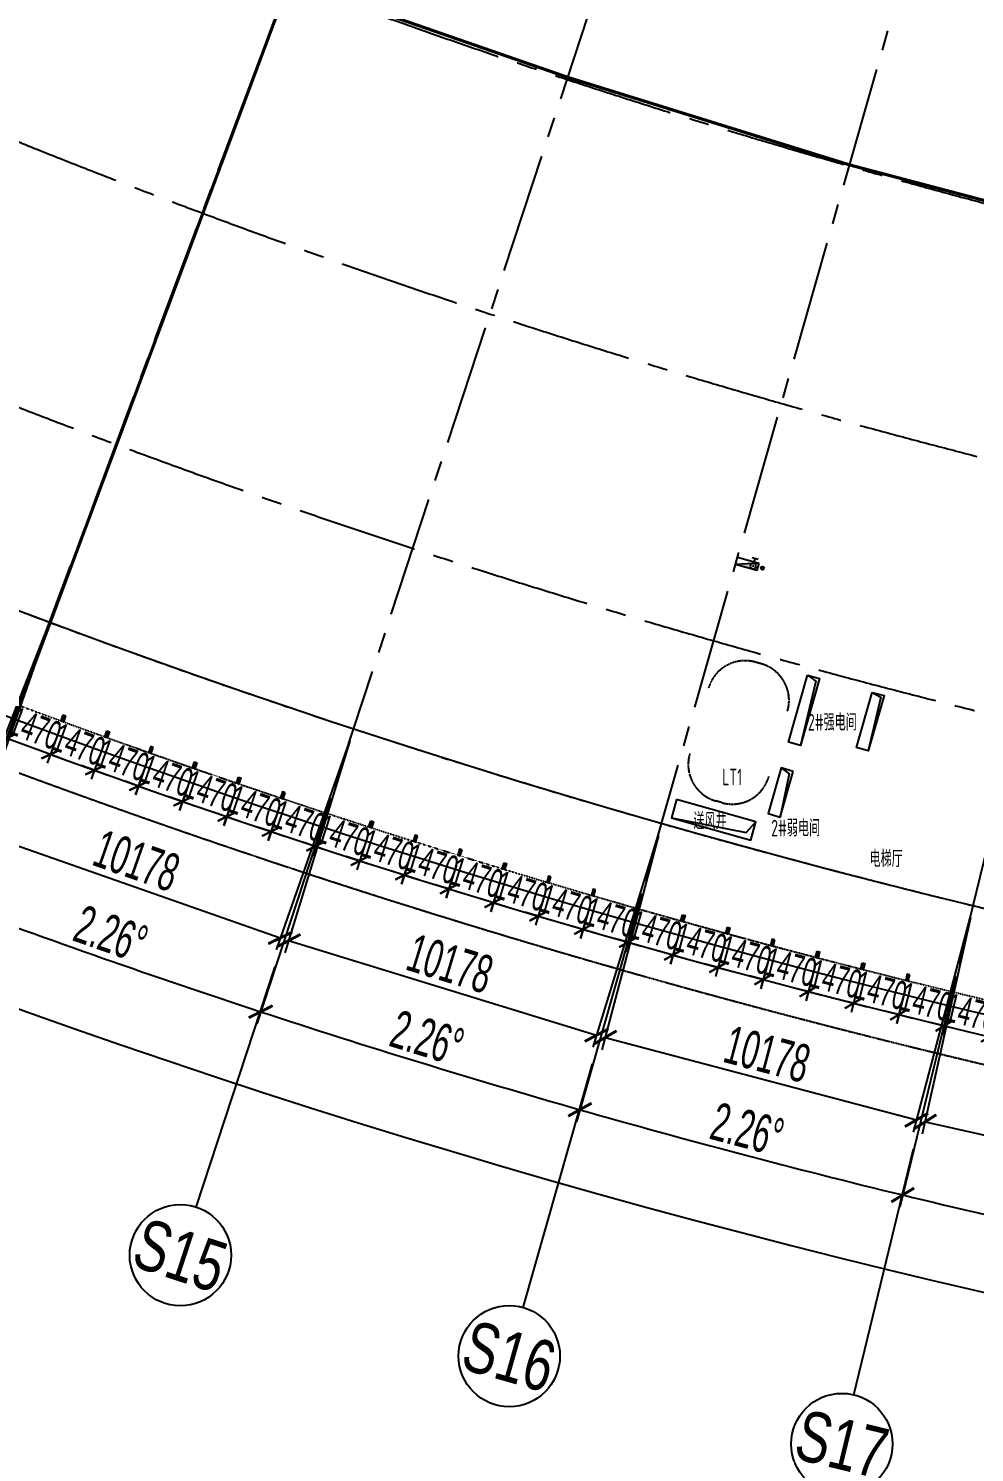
# Model space of a CAD drawing. Extents: x -668578 to 2331563, y -1202445 to 1620273.
# Drawn here: x 509769 to 539655, y 22311 to 67310 of the extents above; entities that cross this region are included whole.
import ezdxf
from ezdxf.enums import TextEntityAlignment as Align

# ---------------------------------------------------------------- set-up
doc = ezdxf.new("R2010")
doc.units = 0
for name, pattern in [('CENTER2', [28.575, 19.05, -3.175, 3.175, -3.175]), ('CONTINOUS', [0]), ('DASH', [0.35, 0.25, -0.1]), ('DOT2', [0.125, 0, -0.125])]:
    doc.linetypes.add(name, pattern=pattern)
doc.layers.get('0').update_dxf_attribs({"color": 8})
doc.layers.get('Defpoints').update_dxf_attribs({"color": 8})
for name, color, linetype in [('#标注', 8, 'Continuous'), ('#轴线', 8, 'CENTER2'), ('A-AL', 8, 'Continuous'), ('A-BEAM-PLAN-C', 8, 'Continuous'), ('A-DIMS-150', 8, 'Continuous'), ('A-FLOR-OTLN', 8, 'DOT2'), ('A-WIND-FRAM', 8, 'Continuous'), ('dim', 8, 'Continuous'), ('STAIR', 8, 'Continuous'), ('WINDOW', 8, 'Continuous'), ('外轮廓', 8, 'Continuous'), ('建-文字', 8, 'Continuous'), ('暖-消防-挡烟垂壁', 8, 'Continuous'), ('水-消防-消火栓', 8, 'Continuous'), ('水-消防-消火栓-标识', 8, 'Continuous')]:
    doc.layers.add(name, color=color, linetype=linetype)
doc.styles.add('JHZX', font='jrs.shx', dxfattribs={"width": 0.6, "bigfont": 'jhz.shx'})
doc.styles.add('XD2008', font='xd-hzs.shx', dxfattribs={"width": 0.7, "bigfont": 'xd-hztxt.shx'})
doc.dimstyles.new('JZBZ-300', dxfattribs={"dimscale": 300, "dimtxt": 3, "dimasz": 1.5, "dimexe": 1, "dimexo": 1, "dimgap": 0.5, "dimtad": 1, "dimdec": 0, "dimdsep": 46, "dimtxsty": 'JHZX', "dimblk1": 'ARCHTICK', "dimblk2": 'ARCHTICK', "dimsah": 1, "dimcen": 0, "dimclrd": 1, "dimclre": 1, "dimclrt": 2, "dimazin": 2, "dimtfac": 1, "dimtdec": 0, "dimtix": 1, "dimtmove": 0, "dimatfit": 3, "dimfxl": 0, "dimtolj": 1, "dimlwd": -1, "dimlwe": -1, "dimarcsym": 0})
doc.dimstyles.new('JZBZ-400', dxfattribs={"dimscale": 400, "dimtxt": 3, "dimasz": 1.5, "dimexe": 1, "dimexo": 1, "dimgap": 0.5, "dimtad": 1, "dimdec": 0, "dimdsep": 46, "dimtxsty": 'JHZX', "dimblk1": 'ARCHTICK', "dimblk2": 'ARCHTICK', "dimsah": 1, "dimcen": 0, "dimclrd": 1, "dimclre": 1, "dimclrt": 2, "dimazin": 2, "dimtfac": 1, "dimtdec": 0, "dimtix": 1, "dimtmove": 0, "dimatfit": 3, "dimfxl": 0, "dimtolj": 1, "dimlwd": -1, "dimlwe": -1, "dimarcsym": 0})

# ---------------------------------------------------------------- blocks, each defined once
blk = doc.blocks.new('_ARCHTICK')
at = {"color": 0, "linetype": 'ByBlock', "const_width": 0.15}
blk.add_lwpolyline([(-0.5, -0.5), (0.5, 0.5)], dxfattribs=at)
blk = doc.blocks.new('*D2939')
at = {"layer": '#标注', "ltscale": 300, "transparency": 16777216}
for p, q in [((-1773, -1481), (-9342, -7863)), ((165914, -92056), (164727, -101884))]:
    blk.add_line(p, q, dxfattribs=at)
blk.add_arc((197092, 166179), 269610, 220.13382, 263.11563, dxfattribs=at)
at = {"layer": 'Defpoints', "color": 0, "ltscale": 300, "transparency": 16777216}
for p in [(197092, 166179), (-1467, -1224), (40380, -53208), (165962, -91659)]:
    blk.add_point(p, dxfattribs=at)
at = {"layer": '#标注', "ltscale": 300, "transparency": 16777216, "xscale": 600, "yscale": 600, "zscale": 600}
for p, rotation in [((-9036, -7605), 130.1338192809485), ((164775, -101487), 353.1156299250187)]:
    blk.add_blockref('_ARCHTICK', p, dxfattribs=dict(at, rotation=rotation))
at = {"layer": '#标注', "ltscale": 300, "transparency": 16777216, "insert": (69342, -70334), "char_height": 1200, "attachment_point": 5, "rotation": 331.6247, "style": 'JHZX'}
blk.add_mtext('\\A1;42.98°', dxfattribs=at)
blk = doc.blocks.new('*D2961')
at = {"layer": '#标注', "ltscale": 300, "transparency": 16777216}
for p, q in [((106180, -77526), (103559, -84553)), ((115871, -80925), (113529, -88050))]:
    blk.add_line(p, q, dxfattribs=at)
blk.add_arc((197092, 166179), 267210, 249.54243, 251.80463, dxfattribs=at)
at = {"layer": 'Defpoints', "color": 0, "ltscale": 300, "transparency": 16777216}
for p in [(197092, 166179), (106320, -77151), (115996, -80545), (107001, -85386)]:
    blk.add_point(p, dxfattribs=at)
at = {"layer": '#标注', "ltscale": 300, "transparency": 16777216, "xscale": 600, "yscale": 600, "zscale": 600}
for p, rotation in [((103699, -84178), 159.542426121269), ((113654, -87670), 341.8046268610899)]:
    blk.add_blockref('_ARCHTICK', p, dxfattribs=dict(at, rotation=rotation))
at = {"layer": '#标注', "ltscale": 300, "transparency": 16777216, "insert": (108924, -85218), "char_height": 1200, "attachment_point": 5, "rotation": 340.6735, "style": 'JHZX'}
blk.add_mtext('\\A1;2.26°', dxfattribs=at)
blk = doc.blocks.new('*D2962')
at = {"layer": '#标注', "ltscale": 300, "transparency": 16777216}
for p, q in [((115871, -80925), (113529, -88050)), ((125688, -83938), (123629, -91150))]:
    blk.add_line(p, q, dxfattribs=at)
blk.add_arc((197092, 166179), 267210, 251.80463, 254.06683, dxfattribs=at)
at = {"layer": 'Defpoints', "color": 0, "ltscale": 300, "transparency": 16777216}
for p in [(197092, 166179), (115996, -80545), (125798, -83554), (117002, -88746)]:
    blk.add_point(p, dxfattribs=at)
at = {"layer": '#标注', "ltscale": 300, "transparency": 16777216, "xscale": 600, "yscale": 600, "zscale": 600}
for p, rotation in [((113654, -87670), 161.8046268610904), ((123739, -90765), 344.0668271582905)]:
    blk.add_blockref('_ARCHTICK', p, dxfattribs=dict(at, rotation=rotation))
at = {"layer": '#标注', "ltscale": 300, "transparency": 16777216, "insert": (118916, -88503), "char_height": 1200, "attachment_point": 5, "rotation": 342.9357, "style": 'JHZX'}
blk.add_mtext('\\A1;2.26°', dxfattribs=at)
blk = doc.blocks.new('*D2963')
at = {"layer": '#标注', "ltscale": 300, "transparency": 16777216}
for p, q in [((125688, -83938), (123629, -91150)), ((135616, -86562), (133844, -93849))]:
    blk.add_line(p, q, dxfattribs=at)
blk.add_arc((197092, 166179), 267210, 254.06683, 256.32903, dxfattribs=at)
at = {"layer": 'Defpoints', "color": 0, "ltscale": 300, "transparency": 16777216}
for p in [(197092, 166179), (125798, -83554), (135711, -86173), (127127, -91709)]:
    blk.add_point(p, dxfattribs=at)
at = {"layer": '#标注', "ltscale": 300, "transparency": 16777216, "xscale": 600, "yscale": 600, "zscale": 600}
for p, rotation in [((123739, -90765), 164.0668271582912), ((133938, -93461), 346.3290280231381)]:
    blk.add_blockref('_ARCHTICK', p, dxfattribs=dict(at, rotation=rotation))
at = {"layer": '#标注', "ltscale": 300, "transparency": 16777216, "insert": (129029, -91390), "char_height": 1200, "attachment_point": 5, "rotation": 345.1979, "style": 'JHZX'}
blk.add_mtext('\\A1;2.26°', dxfattribs=at)
blk = doc.blocks.new('*D2964')
at = {"layer": '#标注', "ltscale": 300, "transparency": 16777216}
for p, q in [((135616, -86562), (133844, -93849)), ((145640, -88791), (144157, -96143))]:
    blk.add_line(p, q, dxfattribs=at)
blk.add_arc((197092, 166179), 267210, 256.32903, 258.59123, dxfattribs=at)
at = {"layer": 'Defpoints', "color": 0, "ltscale": 300, "transparency": 16777216}
for p in [(197092, 166179), (135711, -86173), (145720, -88399), (137361, -94269)]:
    blk.add_point(p, dxfattribs=at)
at = {"layer": '#标注', "ltscale": 300, "transparency": 16777216, "xscale": 600, "yscale": 600, "zscale": 600}
for p, rotation in [((133938, -93461), 166.3290280231364), ((144236, -95751), 348.5912288879829)]:
    blk.add_blockref('_ARCHTICK', p, dxfattribs=dict(at, rotation=rotation))
at = {"layer": '#标注', "ltscale": 300, "transparency": 16777216, "insert": (139249, -93876), "char_height": 1200, "attachment_point": 5, "rotation": 347.4601, "style": 'JHZX'}
blk.add_mtext('\\A1;2.26°', dxfattribs=at)
blk = doc.blocks.new('*U2924')
at = {"linetype": 'ByBlock'}
blk.add_line((0, -20), (0, 0), dxfattribs=at)
blk.add_circle((0, -24), 4, dxfattribs=at)
at = {"color": 253, "linetype": 'ByBlock', "style": 'JHZX', "width": 0.75}
blk.add_attdef('AXES', text='', height=4, dxfattribs=at).set_placement((0, -24), align=Align.MIDDLE_CENTER)
blk = doc.blocks.new('*D3017')
at = {"layer": '#标注', "transparency": 16777216}
for p, q in [((-18427, -75792), (-19948, -82628)), ((-8492, -78002), (-10013, -84838)), ((-19861, -82237), (-9926, -84447))]:
    blk.add_line(p, q, dxfattribs=at)
at = {"layer": 'Defpoints', "color": 0, "transparency": 16777216}
for p in [(-18340, -75402), (-8405, -77611), (-9926, -84447)]:
    blk.add_point(p, dxfattribs=at)
at = {"layer": '#标注', "transparency": 16777216, "xscale": 600, "yscale": 600, "zscale": 600}
for p, rotation in [((-19861, -82237), 167.4601294960044), ((-9926, -84447), 347.4601294960043)]:
    blk.add_blockref('_ARCHTICK', p, dxfattribs=dict(at, rotation=rotation))
at = {"layer": '#标注', "transparency": 16777216, "insert": (-14720, -82561), "char_height": 1200, "attachment_point": 5, "rotation": 347.4601, "style": 'JHZX'}
blk.add_mtext('\\A1;10178', dxfattribs=at)
blk = doc.blocks.new('*D3019')
at = {"layer": '#标注', "transparency": 16777216}
for p, q in [((-28283, -73188), (-30072, -79958)), ((-18443, -75788), (-20232, -82559)), ((-29970, -79572), (-20130, -82172))]:
    blk.add_line(p, q, dxfattribs=at)
at = {"layer": 'Defpoints', "color": 0, "transparency": 16777216}
for p in [(-28181, -72801), (-18340, -75402), (-20130, -82172)]:
    blk.add_point(p, dxfattribs=at)
at = {"layer": '#标注', "transparency": 16777216, "xscale": 600, "yscale": 600, "zscale": 600}
for p, rotation in [((-29970, -79572), 165.1979260165028), ((-20130, -82172), 345.1979260165028)]:
    blk.add_blockref('_ARCHTICK', p, dxfattribs=dict(at, rotation=rotation))
at = {"layer": '#标注', "transparency": 16777216, "insert": (-24845, -80098), "char_height": 1200, "attachment_point": 5, "rotation": 345.1979, "style": 'JHZX'}
blk.add_mtext('\\A1;10178', dxfattribs=at)
blk = doc.blocks.new('*D3020')
at = {"layer": '#标注', "transparency": 16777216}
for p, q in [((-38028, -70197), (-40083, -76891)), ((-28298, -73184), (-30353, -79878)), ((-39966, -76509), (-30236, -79496))]:
    blk.add_line(p, q, dxfattribs=at)
at = {"layer": 'Defpoints', "color": 0, "transparency": 16777216}
for p in [(-37911, -69815), (-28181, -72801), (-30236, -79496)]:
    blk.add_point(p, dxfattribs=at)
at = {"layer": '#标注', "transparency": 16777216, "xscale": 600, "yscale": 600, "zscale": 600}
for p, rotation in [((-39966, -76509), 162.9357278414929), ((-30236, -79496), 342.9357278414929)]:
    blk.add_blockref('_ARCHTICK', p, dxfattribs=dict(at, rotation=rotation))
at = {"layer": '#标注', "transparency": 16777216, "insert": (-34866, -77238), "char_height": 1200, "attachment_point": 5, "rotation": 342.9357, "style": 'JHZX'}
blk.add_mtext('\\A1;10178', dxfattribs=at)
blk = doc.blocks.new('*D3021')
at = {"layer": '#标注', "transparency": 16777216}
for p, q in [((-57126, -63073), (-59703, -69585)), ((-47662, -66818), (-50239, -73330)), ((-59556, -69213), (-50092, -72958))]:
    blk.add_line(p, q, dxfattribs=at)
at = {"layer": 'Defpoints', "color": 0, "transparency": 16777216}
for p in [(-56979, -62701), (-47515, -66446), (-50092, -72958)]:
    blk.add_point(p, dxfattribs=at)
at = {"layer": '#标注', "transparency": 16777216, "xscale": 600, "yscale": 600, "zscale": 600}
for p, rotation in [((-59556, -69213), 158.4113267958143), ((-50092, -72958), 338.4113267958143)]:
    blk.add_blockref('_ARCHTICK', p, dxfattribs=dict(at, rotation=rotation))
at = {"layer": '#标注', "transparency": 16777216, "insert": (-54529, -70341), "char_height": 1200, "attachment_point": 5, "rotation": 338.4113, "style": 'JHZX'}
blk.add_mtext('\\A1;10178', dxfattribs=at)
blk = doc.blocks.new('*D3022')
at = {"layer": '#标注', "transparency": 16777216}
for p, q in [((-47647, -66824), (-49965, -73432)), ((-38043, -70192), (-40361, -76800)), ((-49833, -73054), (-40228, -76423))]:
    blk.add_line(p, q, dxfattribs=at)
at = {"layer": 'Defpoints', "color": 0, "transparency": 16777216}
for p in [(-47515, -66446), (-37911, -69815), (-40228, -76423)]:
    blk.add_point(p, dxfattribs=at)
at = {"layer": '#标注', "transparency": 16777216, "xscale": 600, "yscale": 600, "zscale": 600}
for p, rotation in [((-49833, -73054), 160.6735249708244), ((-40228, -76423), 340.6735249708244)]:
    blk.add_blockref('_ARCHTICK', p, dxfattribs=dict(at, rotation=rotation))
at = {"layer": '#标注', "transparency": 16777216, "insert": (-44766, -73984), "char_height": 1200, "attachment_point": 5, "rotation": 340.6735, "style": 'JHZX'}
blk.add_mtext('\\A1;10178', dxfattribs=at)
blk = doc.blocks.new('*D1865')
at = {"layer": '#标注', "color": 1, "ltscale": 300, "transparency": 16777216}
for p, q in [((509361, 45641), (508977, 44603)), ((509081, 44884), (508659, 45041)), ((510740, 45131), (510356, 44093)), ((509081, 44884), (510460, 44375)), ((510460, 44375), (510882, 44219))]:
    blk.add_line(p, q, dxfattribs=at)
at = {"layer": 'Defpoints', "color": 0, "ltscale": 300, "transparency": 16777216}
for p in [(509465, 45922), (510844, 45412), (510460, 44375)]:
    blk.add_point(p, dxfattribs=at)
at = {"layer": '#标注', "color": 1, "ltscale": 300, "transparency": 16777216, "xscale": 450, "yscale": 450, "zscale": 450}
for p, rotation in [((509081, 44884), 339.7056747093138), ((510460, 44375), 159.7056747093137)]:
    blk.add_blockref('_ARCHTICK', p, dxfattribs=dict(at, rotation=rotation))
at = {"layer": '#标注', "color": 2, "ltscale": 300, "transparency": 16777216, "insert": (509979, 45192), "char_height": 900, "attachment_point": 5, "rotation": 339.7057, "style": 'JHZX'}
blk.add_mtext('\\A1;1470', dxfattribs=at)
blk = doc.blocks.new('*D1866')
at = {"layer": '#标注', "color": 1, "ltscale": 300, "transparency": 16777216}
for p, q in [((510741, 45130), (510364, 44091)), ((512123, 44628), (511745, 43588)), ((510466, 44372), (510043, 44526)), ((510466, 44372), (511848, 43870)), ((511848, 43870), (512271, 43717))]:
    blk.add_line(p, q, dxfattribs=at)
at = {"layer": 'Defpoints', "color": 0, "ltscale": 300, "transparency": 16777216}
for p in [(510844, 45412), (512226, 44910), (511848, 43870)]:
    blk.add_point(p, dxfattribs=at)
at = {"layer": '#标注', "color": 1, "ltscale": 300, "transparency": 16777216, "xscale": 450, "yscale": 450, "zscale": 450}
for p, rotation in [((510466, 44372), 340.028870395744), ((511848, 43870), 160.028870395744)]:
    blk.add_blockref('_ARCHTICK', p, dxfattribs=dict(at, rotation=rotation))
at = {"layer": '#标注', "color": 2, "ltscale": 300, "transparency": 16777216, "insert": (511362, 44685), "char_height": 900, "attachment_point": 5, "rotation": 340.0289, "style": 'JHZX'}
blk.add_mtext('\\A1;1470', dxfattribs=at)
blk = doc.blocks.new('*D1867')
at = {"layer": '#标注', "color": 1, "ltscale": 300, "transparency": 16777216}
for p, q in [((512125, 44628), (511753, 43586)), ((513509, 44133), (513137, 43091)), ((511854, 43868), (511430, 44020)), ((511854, 43868), (513238, 43374)), ((513238, 43374), (513662, 43223))]:
    blk.add_line(p, q, dxfattribs=at)
at = {"layer": 'Defpoints', "color": 0, "ltscale": 300, "transparency": 16777216}
for p in [(512225, 44910), (513610, 44416), (513238, 43374)]:
    blk.add_point(p, dxfattribs=at)
at = {"layer": '#标注', "color": 1, "ltscale": 300, "transparency": 16777216, "xscale": 450, "yscale": 450, "zscale": 450}
for p, rotation in [((511854, 43868), 340.3520660821755), ((513238, 43374), 160.3520660821755)]:
    blk.add_blockref('_ARCHTICK', p, dxfattribs=dict(at, rotation=rotation))
at = {"layer": '#标注', "color": 2, "ltscale": 300, "transparency": 16777216, "insert": (512747, 44186), "char_height": 900, "attachment_point": 5, "rotation": 340.3521, "style": 'JHZX'}
blk.add_mtext('\\A1;1470', dxfattribs=at)
blk = doc.blocks.new('*D1868')
at = {"layer": '#标注', "color": 1, "ltscale": 300, "transparency": 16777216}
for p, q in [((513511, 44133), (513145, 43089)), ((513244, 43372), (512819, 43521)), ((513244, 43372), (514631, 42885)), ((514898, 43646), (514532, 42602)), ((514631, 42885), (515056, 42737))]:
    blk.add_line(p, q, dxfattribs=at)
at = {"layer": 'Defpoints', "color": 0, "ltscale": 300, "transparency": 16777216}
for p in [(513610, 44416), (514997, 43929), (514631, 42885)]:
    blk.add_point(p, dxfattribs=at)
at = {"layer": '#标注', "color": 1, "ltscale": 300, "transparency": 16777216, "xscale": 450, "yscale": 450, "zscale": 450}
for p, rotation in [((513244, 43372), 340.6752617686075), ((514631, 42885), 160.6752617686075)]:
    blk.add_blockref('_ARCHTICK', p, dxfattribs=dict(at, rotation=rotation))
at = {"layer": '#标注', "color": 2, "ltscale": 300, "transparency": 16777216, "insert": (514136, 43695), "char_height": 900, "attachment_point": 5, "rotation": 340.6753, "style": 'JHZX'}
blk.add_mtext('\\A1;1470', dxfattribs=at)
blk = doc.blocks.new('*D1869')
at = {"layer": '#标注', "color": 1, "ltscale": 300, "transparency": 16777216}
for p, q in [((514899, 43646), (514539, 42600)), ((514637, 42883), (514211, 43030)), ((514637, 42883), (516027, 42405)), ((516289, 43167), (515929, 42121)), ((516027, 42405), (516452, 42258))]:
    blk.add_line(p, q, dxfattribs=at)
at = {"layer": 'Defpoints', "color": 0, "ltscale": 300, "transparency": 16777216}
for p in [(514997, 43929), (516387, 43451), (516027, 42405)]:
    blk.add_point(p, dxfattribs=at)
at = {"layer": '#标注', "color": 1, "ltscale": 300, "transparency": 16777216, "xscale": 450, "yscale": 450, "zscale": 450}
for p, rotation in [((514637, 42883), 340.9984574550409), ((516027, 42405), 160.9984574550409)]:
    blk.add_blockref('_ARCHTICK', p, dxfattribs=dict(at, rotation=rotation))
at = {"layer": '#标注', "color": 2, "ltscale": 300, "transparency": 16777216, "insert": (515527, 43211), "char_height": 900, "attachment_point": 5, "rotation": 340.9985, "style": 'JHZX'}
blk.add_mtext('\\A1;1470', dxfattribs=at)
blk = doc.blocks.new('*D1870')
at = {"layer": '#标注', "color": 1, "ltscale": 300, "transparency": 16777216}
for p, q in [((516291, 43167), (515937, 42119)), ((516033, 42403), (515606, 42547)), ((516033, 42403), (517425, 41932)), ((517683, 42696), (517329, 41648)), ((517425, 41932), (517852, 41788))]:
    blk.add_line(p, q, dxfattribs=at)
at = {"layer": 'Defpoints', "color": 0, "ltscale": 300, "transparency": 16777216}
for p in [(516387, 43451), (517780, 42980), (517425, 41932)]:
    blk.add_point(p, dxfattribs=at)
at = {"layer": '#标注', "color": 1, "ltscale": 300, "transparency": 16777216, "xscale": 450, "yscale": 450, "zscale": 450}
for p, rotation in [((516033, 42403), 341.3216531414716), ((517425, 41932), 161.3216531414717)]:
    blk.add_blockref('_ARCHTICK', p, dxfattribs=dict(at, rotation=rotation))
at = {"layer": '#标注', "color": 2, "ltscale": 300, "transparency": 16777216, "insert": (516921, 42736), "char_height": 900, "attachment_point": 5, "rotation": 341.3217, "style": 'JHZX'}
blk.add_mtext('\\A1;1470', dxfattribs=at)
blk = doc.blocks.new('*D1871')
at = {"layer": '#标注', "color": 1, "ltscale": 300, "transparency": 16777216}
for p, q in [((517685, 42695), (517337, 41645)), ((517431, 41930), (517004, 42072)), ((517431, 41930), (518826, 41467)), ((519080, 42232), (518732, 41182)), ((518826, 41467), (519253, 41325))]:
    blk.add_line(p, q, dxfattribs=at)
at = {"layer": 'Defpoints', "color": 0, "ltscale": 300, "transparency": 16777216}
for p in [(517780, 42980), (519175, 42517), (518826, 41467)]:
    blk.add_point(p, dxfattribs=at)
at = {"layer": '#标注', "color": 1, "ltscale": 300, "transparency": 16777216, "xscale": 450, "yscale": 450, "zscale": 450}
for p, rotation in [((517431, 41930), 341.6448488279042), ((518826, 41467), 161.6448488279042)]:
    blk.add_blockref('_ARCHTICK', p, dxfattribs=dict(at, rotation=rotation))
at = {"layer": '#标注', "color": 2, "ltscale": 300, "transparency": 16777216, "insert": (518318, 42268), "char_height": 900, "attachment_point": 5, "rotation": 341.6448, "style": 'JHZX'}
blk.add_mtext('\\A1;1470', dxfattribs=at)
blk = doc.blocks.new('*D1872')
at = {"layer": '#标注', "color": 1, "ltscale": 300, "transparency": 16777216}
for p, q in [((519082, 42232), (518739, 41180)), ((518832, 41465), (518404, 41604)), ((518832, 41465), (520230, 41010)), ((520480, 41777), (520137, 40725)), ((520230, 41010), (520658, 40871))]:
    blk.add_line(p, q, dxfattribs=at)
at = {"layer": 'Defpoints', "color": 0, "ltscale": 300, "transparency": 16777216}
for p in [(519175, 42517), (520573, 42062), (520230, 41010)]:
    blk.add_point(p, dxfattribs=at)
at = {"layer": '#标注', "color": 1, "ltscale": 300, "transparency": 16777216, "xscale": 450, "yscale": 450, "zscale": 450}
for p, rotation in [((518832, 41465), 341.9680445143366), ((520230, 41010), 161.9680445143366)]:
    blk.add_blockref('_ARCHTICK', p, dxfattribs=dict(at, rotation=rotation))
at = {"layer": '#标注', "color": 2, "ltscale": 300, "transparency": 16777216, "insert": (519717, 41808), "char_height": 900, "attachment_point": 5, "rotation": 341.968, "style": 'JHZX'}
blk.add_mtext('\\A1;1470', dxfattribs=at)
blk = doc.blocks.new('*D1873')
at = {"layer": '#标注', "color": 1, "ltscale": 300, "transparency": 16777216}
for p, q in [((520481, 41776), (520145, 40722)), ((520236, 41008), (519807, 41145)), ((520236, 41008), (521636, 40561)), ((521882, 41329), (521545, 40275)), ((521636, 40561), (522065, 40424))]:
    blk.add_line(p, q, dxfattribs=at)
at = {"layer": 'Defpoints', "color": 0, "ltscale": 300, "transparency": 16777216}
for p in [(520573, 42062), (521973, 41615), (521636, 40561)]:
    blk.add_point(p, dxfattribs=at)
at = {"layer": '#标注', "color": 1, "ltscale": 300, "transparency": 16777216, "xscale": 450, "yscale": 450, "zscale": 450}
for p, rotation in [((520236, 41008), 342.2912402007689), ((521636, 40561), 162.2912402007689)]:
    blk.add_blockref('_ARCHTICK', p, dxfattribs=dict(at, rotation=rotation))
at = {"layer": '#标注', "color": 2, "ltscale": 300, "transparency": 16777216, "insert": (521119, 41356), "char_height": 900, "attachment_point": 5, "rotation": 342.2912, "style": 'JHZX'}
blk.add_mtext('\\A1;1470', dxfattribs=at)
blk = doc.blocks.new('*D1874')
at = {"layer": '#标注', "color": 1, "ltscale": 300, "transparency": 16777216}
for p, q in [((521883, 41329), (521553, 40273)), ((521642, 40559), (521213, 40694)), ((521642, 40559), (523045, 40120)), ((523286, 40889), (522956, 39834)), ((523045, 40120), (523475, 39986))]:
    blk.add_line(p, q, dxfattribs=at)
at = {"layer": 'Defpoints', "color": 0, "ltscale": 300, "transparency": 16777216}
for p in [(521973, 41615), (523376, 41176), (523045, 40120)]:
    blk.add_point(p, dxfattribs=at)
at = {"layer": '#标注', "color": 1, "ltscale": 300, "transparency": 16777216, "xscale": 450, "yscale": 450, "zscale": 450}
for p, rotation in [((521642, 40559), 342.6144358871983), ((523045, 40120), 162.6144358871983)]:
    blk.add_blockref('_ARCHTICK', p, dxfattribs=dict(at, rotation=rotation))
at = {"layer": '#标注', "color": 2, "ltscale": 300, "transparency": 16777216, "insert": (522523, 40912), "char_height": 900, "attachment_point": 5, "rotation": 342.6144, "style": 'JHZX'}
blk.add_mtext('\\A1;1470', dxfattribs=at)
blk = doc.blocks.new('*D1875')
at = {"layer": '#标注', "color": 1, "ltscale": 300, "transparency": 16777216}
for p, q in [((523288, 40889), (522963, 39831)), ((523051, 40118), (522621, 40250)), ((523051, 40118), (524456, 39687)), ((524693, 40458), (524368, 39400)), ((524456, 39687), (524887, 39555))]:
    blk.add_line(p, q, dxfattribs=at)
at = {"layer": 'Defpoints', "color": 0, "ltscale": 300, "transparency": 16777216}
for p in [(523376, 41176), (524781, 40744), (524456, 39687)]:
    blk.add_point(p, dxfattribs=at)
at = {"layer": '#标注', "color": 1, "ltscale": 300, "transparency": 16777216, "xscale": 450, "yscale": 450, "zscale": 450}
for p, rotation in [((523051, 40118), 342.9376315736297), ((524456, 39687), 162.9376315736297)]:
    blk.add_blockref('_ARCHTICK', p, dxfattribs=dict(at, rotation=rotation))
at = {"layer": '#标注', "color": 2, "ltscale": 300, "transparency": 16777216, "insert": (523930, 40476), "char_height": 900, "attachment_point": 5, "rotation": 342.9376, "style": 'JHZX'}
blk.add_mtext('\\A1;1470', dxfattribs=at)
blk = doc.blocks.new('*D1876')
at = {"layer": '#标注', "color": 1, "ltscale": 300, "transparency": 16777216}
for p, q in [((524695, 40457), (524376, 39398)), ((524462, 39685), (524031, 39815)), ((524462, 39685), (525870, 39262)), ((526102, 40034), (525784, 38974)), ((525870, 39262), (526301, 39132))]:
    blk.add_line(p, q, dxfattribs=at)
at = {"layer": 'Defpoints', "color": 0, "ltscale": 300, "transparency": 16777216}
for p in [(524781, 40744), (526189, 40321), (525870, 39262)]:
    blk.add_point(p, dxfattribs=at)
at = {"layer": '#标注', "color": 1, "ltscale": 300, "transparency": 16777216, "xscale": 450, "yscale": 450, "zscale": 450}
for p, rotation in [((524462, 39685), 343.2608272600611), ((525870, 39262), 163.2608272600612)]:
    blk.add_blockref('_ARCHTICK', p, dxfattribs=dict(at, rotation=rotation))
at = {"layer": '#标注', "color": 2, "ltscale": 300, "transparency": 16777216, "insert": (525339, 40048), "char_height": 900, "attachment_point": 5, "rotation": 343.2608, "style": 'JHZX'}
blk.add_mtext('\\A1;1470', dxfattribs=at)
blk = doc.blocks.new('*D1877')
at = {"layer": '#标注', "color": 1, "ltscale": 300, "transparency": 16777216}
for p, q in [((526104, 40033), (525791, 38972)), ((527514, 39618), (527201, 38557)), ((525876, 39260), (525444, 39387)), ((525876, 39260), (527286, 38844)), ((527286, 38844), (527718, 38717))]:
    blk.add_line(p, q, dxfattribs=at)
at = {"layer": 'Defpoints', "color": 0, "ltscale": 300, "transparency": 16777216}
for p in [(526189, 40321), (527599, 39906), (527286, 38844)]:
    blk.add_point(p, dxfattribs=at)
at = {"layer": '#标注', "color": 1, "ltscale": 300, "transparency": 16777216, "xscale": 450, "yscale": 450, "zscale": 450}
for p, rotation in [((525876, 39260), 343.5840229464931), ((527286, 38844), 163.5840229464931)]:
    blk.add_blockref('_ARCHTICK', p, dxfattribs=dict(at, rotation=rotation))
at = {"layer": '#标注', "color": 2, "ltscale": 300, "transparency": 16777216, "insert": (526751, 39628), "char_height": 900, "attachment_point": 5, "rotation": 343.584, "style": 'JHZX'}
blk.add_mtext('\\A1;1470', dxfattribs=at)
blk = doc.blocks.new('*D1878')
at = {"layer": '#标注', "color": 1, "ltscale": 300, "transparency": 16777216}
for p, q in [((527516, 39617), (527209, 38554)), ((528928, 39210), (528621, 38147)), ((527292, 38843), (526860, 38967)), ((527292, 38843), (528705, 38435)), ((528705, 38435), (529137, 38310))]:
    blk.add_line(p, q, dxfattribs=at)
at = {"layer": 'Defpoints', "color": 0, "ltscale": 300, "transparency": 16777216}
for p in [(527599, 39906), (529011, 39498), (528705, 38435)]:
    blk.add_point(p, dxfattribs=at)
at = {"layer": '#标注', "color": 1, "ltscale": 300, "transparency": 16777216, "xscale": 450, "yscale": 450, "zscale": 450}
for p, rotation in [((527292, 38843), 343.9072186329236), ((528705, 38435), 163.9072186329236)]:
    blk.add_blockref('_ARCHTICK', p, dxfattribs=dict(at, rotation=rotation))
at = {"layer": '#标注', "color": 2, "ltscale": 300, "transparency": 16777216, "insert": (528165, 39215), "char_height": 900, "attachment_point": 5, "rotation": 343.9072, "style": 'JHZX'}
blk.add_mtext('\\A1;1470', dxfattribs=at)
blk = doc.blocks.new('*D1879')
at = {"layer": '#标注', "color": 1, "ltscale": 300, "transparency": 16777216}
for p, q in [((528930, 39209), (528629, 38145)), ((530344, 38810), (530044, 37745)), ((528711, 38433), (528277, 38556)), ((528711, 38433), (530125, 38034)), ((530125, 38034), (530558, 37912))]:
    blk.add_line(p, q, dxfattribs=at)
at = {"layer": 'Defpoints', "color": 0, "ltscale": 300, "transparency": 16777216}
for p in [(529011, 39498), (530426, 39099), (530125, 38034)]:
    blk.add_point(p, dxfattribs=at)
at = {"layer": '#标注', "color": 1, "ltscale": 300, "transparency": 16777216, "xscale": 450, "yscale": 450, "zscale": 450}
for p, rotation in [((528711, 38433), 344.2304143193559), ((530125, 38034), 164.2304143193558)]:
    blk.add_blockref('_ARCHTICK', p, dxfattribs=dict(at, rotation=rotation))
at = {"layer": '#标注', "color": 2, "ltscale": 300, "transparency": 16777216, "insert": (529581, 38811), "char_height": 900, "attachment_point": 5, "rotation": 344.2304, "style": 'JHZX'}
blk.add_mtext('\\A1;1470', dxfattribs=at)
blk = doc.blocks.new('*D1880')
at = {"layer": '#标注', "color": 1, "ltscale": 300, "transparency": 16777216}
for p, q in [((530346, 38810), (530051, 37743)), ((531763, 38418), (531468, 37352)), ((530131, 38032), (529697, 38152)), ((530131, 38032), (531548, 37641)), ((531548, 37641), (531982, 37521))]:
    blk.add_line(p, q, dxfattribs=at)
at = {"layer": 'Defpoints', "color": 0, "ltscale": 300, "transparency": 16777216}
for p in [(530426, 39099), (531843, 38707), (531548, 37641)]:
    blk.add_point(p, dxfattribs=at)
at = {"layer": '#标注', "color": 1, "ltscale": 300, "transparency": 16777216, "xscale": 450, "yscale": 450, "zscale": 450}
for p, rotation in [((530131, 38032), 344.5536100057884), ((531548, 37641), 164.5536100057884)]:
    blk.add_blockref('_ARCHTICK', p, dxfattribs=dict(at, rotation=rotation))
at = {"layer": '#标注', "color": 2, "ltscale": 300, "transparency": 16777216, "insert": (530999, 38415), "char_height": 900, "attachment_point": 5, "rotation": 344.5536, "style": 'JHZX'}
blk.add_mtext('\\A1;1470', dxfattribs=at)
blk = doc.blocks.new('*D1881')
at = {"layer": '#标注', "color": 1, "ltscale": 300, "transparency": 16777216}
for p, q in [((531765, 38418), (531476, 37350)), ((533184, 38034), (532895, 36966)), ((531554, 37639), (531120, 37757)), ((531554, 37639), (532973, 37256)), ((532973, 37256), (533408, 37138))]:
    blk.add_line(p, q, dxfattribs=at)
at = {"layer": 'Defpoints', "color": 0, "ltscale": 300, "transparency": 16777216}
for p in [(531843, 38707), (533262, 38324), (532973, 37256)]:
    blk.add_point(p, dxfattribs=at)
at = {"layer": '#标注', "color": 1, "ltscale": 300, "transparency": 16777216, "xscale": 450, "yscale": 450, "zscale": 450}
for p, rotation in [((531554, 37639), 344.8768056922173), ((532973, 37256), 164.8768056922173)]:
    blk.add_blockref('_ARCHTICK', p, dxfattribs=dict(at, rotation=rotation))
at = {"layer": '#标注', "color": 2, "ltscale": 300, "transparency": 16777216, "insert": (532420, 38027), "char_height": 900, "attachment_point": 5, "rotation": 344.8768, "style": 'JHZX'}
blk.add_mtext('\\A1;1470', dxfattribs=at)
blk = doc.blocks.new('*D1882')
at = {"layer": '#标注', "color": 1, "ltscale": 300, "transparency": 16777216}
for p, q in [((533185, 38034), (532903, 36964)), ((532979, 37254), (532544, 37369)), ((534606, 37658), (534324, 36588)), ((532979, 37254), (534401, 36879)), ((534401, 36879), (534836, 36764))]:
    blk.add_line(p, q, dxfattribs=at)
at = {"layer": 'Defpoints', "color": 0, "ltscale": 300, "transparency": 16777216}
for p in [(533262, 38324), (534683, 37948), (534401, 36879)]:
    blk.add_point(p, dxfattribs=at)
at = {"layer": '#标注', "color": 1, "ltscale": 300, "transparency": 16777216, "xscale": 450, "yscale": 450, "zscale": 450}
for p, rotation in [((532979, 37254), 345.2000013786498), ((534401, 36879), 165.2000013786498)]:
    blk.add_blockref('_ARCHTICK', p, dxfattribs=dict(at, rotation=rotation))
at = {"layer": '#标注', "color": 2, "ltscale": 300, "transparency": 16777216, "insert": (533843, 37646), "char_height": 900, "attachment_point": 5, "rotation": 345.2, "style": 'JHZX'}
blk.add_mtext('\\A1;1470', dxfattribs=at)
blk = doc.blocks.new('*D1883')
at = {"layer": '#标注', "color": 1, "ltscale": 300, "transparency": 16777216}
for p, q in [((534608, 37658), (534332, 36586)), ((534407, 36877), (533971, 36989)), ((536031, 37290), (535755, 36219)), ((534407, 36877), (535830, 36509)), ((535830, 36509), (536266, 36397))]:
    blk.add_line(p, q, dxfattribs=at)
at = {"layer": 'Defpoints', "color": 0, "ltscale": 300, "transparency": 16777216}
for p in [(534683, 37948), (536106, 37581), (535830, 36509)]:
    blk.add_point(p, dxfattribs=at)
at = {"layer": '#标注', "color": 1, "ltscale": 300, "transparency": 16777216, "xscale": 450, "yscale": 450, "zscale": 450}
for p, rotation in [((534407, 36877), 345.5231970650805), ((535830, 36509), 165.5231970650804)]:
    blk.add_blockref('_ARCHTICK', p, dxfattribs=dict(at, rotation=rotation))
at = {"layer": '#标注', "color": 2, "ltscale": 300, "transparency": 16777216, "insert": (535268, 37274), "char_height": 900, "attachment_point": 5, "rotation": 345.5232, "style": 'JHZX'}
blk.add_mtext('\\A1;1470', dxfattribs=at)
blk = doc.blocks.new('*D1884')
at = {"layer": '#标注', "color": 1, "ltscale": 300, "transparency": 16777216}
for p, q in [((536033, 37290), (535763, 36217)), ((537458, 36930), (537188, 35858)), ((535836, 36508), (535400, 36618)), ((535836, 36508), (537261, 36148)), ((537261, 36148), (537698, 36038))]:
    blk.add_line(p, q, dxfattribs=at)
at = {"layer": 'Defpoints', "color": 0, "ltscale": 300, "transparency": 16777216}
for p in [(536106, 37581), (537532, 37221), (537261, 36148)]:
    blk.add_point(p, dxfattribs=at)
at = {"layer": '#标注', "color": 1, "ltscale": 300, "transparency": 16777216, "xscale": 450, "yscale": 450, "zscale": 450}
for p, rotation in [((535836, 36508), 345.846392751509), ((537261, 36148), 165.846392751509)]:
    blk.add_blockref('_ARCHTICK', p, dxfattribs=dict(at, rotation=rotation))
at = {"layer": '#标注', "color": 2, "ltscale": 300, "transparency": 16777216, "insert": (536695, 36910), "char_height": 900, "attachment_point": 5, "rotation": 345.8464, "style": 'JHZX'}
blk.add_mtext('\\A1;1470', dxfattribs=at)
blk = doc.blocks.new('*D1885')
at = {"layer": '#标注', "color": 1, "ltscale": 300, "transparency": 16777216}
for p, q in [((537460, 36930), (537196, 35856)), ((538887, 36579), (538623, 35504)), ((537267, 36147), (536830, 36255)), ((537267, 36147), (538695, 35796)), ((538695, 35796), (539132, 35688))]:
    blk.add_line(p, q, dxfattribs=at)
at = {"layer": 'Defpoints', "color": 0, "ltscale": 300, "transparency": 16777216}
for p in [(537532, 37221), (538959, 36870), (538695, 35796)]:
    blk.add_point(p, dxfattribs=at)
at = {"layer": '#标注', "color": 1, "ltscale": 300, "transparency": 16777216, "xscale": 450, "yscale": 450, "zscale": 450}
for p, rotation in [((537267, 36147), 346.1695884379398), ((538695, 35796), 166.1695884379397)]:
    blk.add_blockref('_ARCHTICK', p, dxfattribs=dict(at, rotation=rotation))
at = {"layer": '#标注', "color": 2, "ltscale": 300, "transparency": 16777216, "insert": (538124, 36554), "char_height": 900, "attachment_point": 5, "rotation": 346.1696, "style": 'JHZX'}
blk.add_mtext('\\A1;1470', dxfattribs=at)
blk = doc.blocks.new('*D1886')
at = {"layer": '#标注', "color": 1, "ltscale": 300, "transparency": 16777216}
for p, q in [((538889, 36578), (538631, 35502)), ((540318, 36235), (540060, 35159)), ((538701, 35794), (538263, 35899)), ((538701, 35794), (540130, 35451)), ((540130, 35451), (540568, 35346))]:
    blk.add_line(p, q, dxfattribs=at)
at = {"layer": 'Defpoints', "color": 0, "ltscale": 300, "transparency": 16777216}
for p in [(538959, 36870), (540389, 36526), (540130, 35451)]:
    blk.add_point(p, dxfattribs=at)
at = {"layer": '#标注', "color": 1, "ltscale": 300, "transparency": 16777216, "xscale": 450, "yscale": 450, "zscale": 450}
for p, rotation in [((538701, 35794), 346.4927841243675), ((540130, 35451), 166.4927841243675)]:
    blk.add_blockref('_ARCHTICK', p, dxfattribs=dict(at, rotation=rotation))
at = {"layer": '#标注', "color": 2, "ltscale": 300, "transparency": 16777216, "insert": (539556, 36206), "char_height": 900, "attachment_point": 5, "rotation": 346.4928, "style": 'JHZX'}
blk.add_mtext('\\A1;1470', dxfattribs=at)
blk = doc.blocks.new('消火栓箱-111')
blk.add_hatch(color=256).paths.add_polyline_path([(-200, -54), (-200, -60, -0.414214), (-110, -150, -1), (-290, -150, -0.414214), (-200, -60), (-200, -54), (-350, 0), (-350, -250), (350, -250)])
for p, q in [((350, 0), (-350, 0)), ((-350, 0), (350, -250)), ((-350, 0), (-350, -250)), ((-300, 100), (-100, 100)), ((-200, -60), (-200, 100)), ((350, -250), (350, 0)), ((-350, -250), (350, -250))]:
    blk.add_line(p, q)
blk.add_circle((-200, -150), 90)
blk.add_point((-200, -150))
at = {"layer": '水-消防-消火栓'}
blk.add_arc((-350, 0), 700, 359.9687, 0, dxfattribs=at)
blk = doc.blocks.new('立管-R75-1')
at = {"linetype": 'Continuous'}
blk.add_circle((0, 0), 75, dxfattribs=at)
blk.add_point((0, 0), dxfattribs=at)
blk = doc.blocks.new('幕墙分隔')
for p, q in [((-40, -100), (40, 100)), ((0, 100), (0, -100))]:
    blk.add_line(p, q)
blk.add_lwpolyline([(-40, 100), (40, 100), (40, -100), (-40, -100)], close=True)
blk = doc.blocks.new('A$C145C2DD4')
at = {"layer": '暖-消防-挡烟垂壁', "color": 3, "linetype": 'DASH', "const_width": 100}
for points in [[(128500, 22803), (120008, 35)], [(128490, 22774), (137288, 19721), (146204, 16951), (155220, 14569)]]:
    blk.add_lwpolyline(points, dxfattribs=at)
blk = doc.blocks.new('A$C9fbb2d7a')
at = {"layer": 'A-AL'}
blk.add_lwpolyline([(-143011, -4763, 0.37323), (-142744, -8750, 0.170493), (12906, -84262, 0.412397), (16280, -81597), (25756, -3110)], format="xyb", dxfattribs=at)
at = {"layer": 'A-BEAM-PLAN-C', "linetype": 'CONTINOUS'}
for points in [[(-23568, -68119), (-23193, -68226), (-23797, -70342), (-24172, -70235)], [(-21529, -68663), (-21152, -68762), (-21652, -70512), (-22026, -70405)], [(-24021, -71162), (-24406, -71052), (-24817, -72495), (-24433, -72604)]]:
    blk.add_lwpolyline(points, close=True, dxfattribs=at)
at = {"layer": 'A-BEAM-PLAN-C'}
blk.add_lwpolyline([(-27707, -72052), (-27872, -72629), (-25368, -73330), (-25203, -72753)], close=True, dxfattribs=at)
blk.add_lwpolyline([(-27872, -72629), (-25515, -73087), (-25203, -72753)], dxfattribs=at)
at = {"layer": 'A-DIMS-150'}
for points in [[(-23568, -68119), (-23305, -68310), (-23797, -70342)], [(-21529, -68663), (-21256, -68818), (-21652, -70512)], [(-24406, -71052), (-24150, -71241), (-24433, -72604)]]:
    blk.add_lwpolyline(points, dxfattribs=at)
at = {"layer": 'A-FLOR-OTLN'}
blk.add_arc((42590, 175095), 260600, 224.76926, 263.47095, dxfattribs=at)
at = {"layer": 'STAIR', "color": 9, "linetype": 'DASH'}
for p, q in [((-25027, -67763), (-25219, -67709)), ((-26278, -72148), (-26471, -72093))]:
    blk.add_line(p, q, dxfattribs=at)
for points in [[(-26702, -68533, -0.414214), (-25219, -67709)], [(-24202, -69247, 0.414214), (-25027, -67763)], [(-27295, -70610, 0.414214), (-26471, -72093)], [(-24795, -71324, -0.414214), (-26278, -72148)]]:
    blk.add_lwpolyline(points, format="xyb", dxfattribs=at)
at = {"layer": '外轮廓', "color": 3, "linetype": 'DASH', "ltscale": 5}
blk.add_lwpolyline([(-112763, 26786), (-144951, -5020, 0.412976), (-144980, -8689, 0.149442), (-10150, -82155, 0.414726), (-7076, -80123), (1875, -35767, 0.413123), (-150, -32706, -0.149509), (-109077, 26754, 0.415715), (-112763, 26786)], format="xyb", close=True, dxfattribs=at)
at = {"layer": 'A-WIND-FRAM'}
for p, rotation in [((-47081, -69485), 339.8655704780048), ((-45700, -69987), 340.1887419235746), ((-42930, -70968), 340.9118108568433), ((-41540, -71446), 341.0215845349815), ((-38754, -72380), 341.80462515507), ((-37357, -72834), 342.1276892367526), ((-33150, -74152), 342.9605318481594), ((-27508, -75797), 344.3899733428377), ((-26092, -76188), 344.7131447884075), ((-23253, -76947), 345.4362137216762), ((-21829, -77315), 345.5459873998144)]:
    blk.add_blockref('幕墙分隔', p, dxfattribs=dict(at, rotation=rotation))
for p, xscale, rotation in [((-44316, -70481), -0.9999999999999998, 340.6487196037442), ((-40148, -71917), -1, 341.4815622151509), ((-35957, -73281), -0.9999999999999998, 342.587666916922), ((-34555, -73721), -1, 342.6974405950604), ((-31743, -74575), -1, 343.4205095283289), ((-30334, -74990), -1, 343.7436809738987), ((-28922, -75398), -1, 344.1268814317189), ((-24673, -76572), -0.9999999999999998, 345.173122468577), ((-20405, -77674), -1, 346.0059650799839), ((-18979, -78025), -1, 346.3290291616665)]:
    blk.add_blockref('幕墙分隔', p, dxfattribs=dict(at, xscale=xscale, rotation=rotation))
at = {"layer": 'WINDOW'}
blk.add_blockref('A$C145C2DD4', (-168424, -68953), dxfattribs=at)
at = {"layer": '水-消防-消火栓', "xscale": -1, "rotation": 344.3736407544726}
blk.add_blockref('消火栓箱-111', (-25443, -64481), dxfattribs=at)
at = {"layer": '水-消防-消火栓-标识', "xscale": 0.6666666665114468, "yscale": 0.6666666665114468, "zscale": 0.6666666665114468, "rotation": 72.06488721688076}
blk.add_blockref('立管-R75-1', (-24995, -64736), dxfattribs=at)
at = {"layer": '建-文字', "style": 'XD2008', "width": 0.7}
for s, p in [('2#强电间', (-23559, -69871)), ('LT1', (-26266, -71601)), ('送风井', (-27177, -72988)), ('2#弱电间', (-24719, -73214)), ('电梯厅', (-21611, -74185))]:
    blk.add_text(s, height=525, dxfattribs=at).set_placement(p)
blk = doc.blocks.new('A$Caccc0cd0')
at = {"layer": '#标注'}
for p1, p2, picture, middle in [((-56979.1, -62701.2), (-47515.1, -66446.1), '*D3021', (-54529.4, -70341.4)), ((-47515.1, -66446.1), (-37910.6, -69814.5), '*D3022', (-44765.7, -73983.6)), ((-37910.6, -69814.5), (-28180.7, -72801.2), '*D3020', (-34865.8, -77237.6)), ((-28180.7, -72801.2), (-18340.4, -75401.5), '*D3019', (-24845.3, -80098.3)), ((-18340.4, -75401.5), (-8405.2, -77611.4), '*D3017', (-14719.6, -82561.3))]:
    dim = blk.add_aligned_dim(p1=p1, p2=p2, distance=-7002.8, dimstyle='JZBZ-400', override={"dimclrd": 256, "dimclre": 256, "dimclrt": 256}, dxfattribs=at)
    dim.commit()
    dim.dimension.update_dxf_attribs({"geometry": picture, "text_midpoint": middle})
blk = doc.blocks.new('DSGDFG')
at = {"layer": '#标注', "ltscale": 300}
blk.add_arc((197092.2, 166179.2), 257800, 220.136073, 263.11563, dxfattribs=at)
at = {"layer": '#轴线', "ltscale": 200}
for p, q in [((106320.1, -77150.8), (130859.3, -11369.3)), ((115998, -80537.3), (137919.2, -13845.3)), ((125802.1, -83537.5), (145071.4, -16040.7)), ((135712.6, -86165.5), (152304.6, -17952.1))]:
    blk.add_line(p, q, dxfattribs=at)
for radius in [228400, 236200, 244000, 251800, 257800]:
    blk.add_arc((197092.2, 166179.2), radius, 218.438892, 265.140584, dxfattribs=at)
at = {"layer": '#标注', "ltscale": 300}
blk.add_blockref('A$Caccc0cd0', (154502.6, -8915.6), dxfattribs=at)
at = {"layer": '#标注', "linetype": 'ByBlock'}
for p, xscale, yscale, rotation, values in [((114111.6, -86241.4), 400, 400, 341.8331682930456, {'AXES': 'S15'}), ((124139.5, -89320), 399.9999999999999, 399.9999999999999, 344.0952502230697, {'AXES': 'S16'}), ((134281, -92000.4), 400, 400, 346.3573321530939, {'AXES': 'S17'})]:
    blk.add_blockref('*U2924', p, dxfattribs=dict(at, xscale=xscale, yscale=yscale, rotation=rotation)).add_auto_attribs(values)
at = {"layer": '#标注', "ltscale": 300}
for base, p1, p2, picture, middle in [((40379.7, -53208.3), (-1467, -1223.5), (165961.7, -91658.5), '*D2939', (69341.6, -70334.5)), ((107001.5, -85385.9), (106319.9, -77151.4), (115995.5, -80544.8), '*D2961', (108923.6, -85218.3)), ((117001.6, -88745.9), (115995.5, -80544.8), (125797.5, -83553.6), '*D2962', (118915.6, -88502.6)), ((127126.6, -91708.6), (125797.5, -83553.6), (135710.7, -86173.2), '*D2963', (129029.5, -91390)), ((137360.6, -94269.4), (135710.7, -86173.2), (145719.5, -88399.4), '*D2964', (139249.4, -93875.9))]:
    dim = blk.add_angular_dim_3p(base=base, center=(197092.1, 166179.2), p1=p1, p2=p2, dimstyle='JZBZ-400', override={"dimclrd": 256, "dimclre": 256, "dimclrt": 256}, dxfattribs=at)
    dim.commit()
    dim.dimension.update_dxf_attribs({"geometry": picture, "text_midpoint": middle})
blk = doc.blocks.new('HFJHG')
at = {"layer": '#标注', "ltscale": 300}
for p1, p2, picture, middle in [((509465.2, 45922.1), (510843.9, 45412.3), '*D1865', (509978.9, 45192.3)), ((510843.9, 45412.3), (512225.5, 44910.2), '*D1866', (511361.8, 44685.4)), ((512225.5, 44910.2), (513609.9, 44415.9), '*D1867', (512747.5, 44186.2)), ((513609.9, 44415.9), (514997.1, 43929.5), '*D1868', (514135.9, 43694.9)), ((514997.1, 43929.5), (516387, 43450.9), '*D1869', (515527.2, 43211.4)), ((516387, 43450.9), (517779.6, 42980.1), '*D1870', (516921.1, 42735.8)), ((517779.6, 42980.1), (519174.8, 42517.2), '*D1871', (518317.7, 42268.1)), ((519174.8, 42517.2), (520572.6, 42062.2), '*D1872', (519716.9, 41808.2)), ((520572.6, 42062.2), (521972.9, 41615), '*D1873', (521118.7, 41356.2)), ((521972.9, 41615), (523375.8, 41175.8), '*D1874', (522523, 40912.2)), ((523375.8, 41175.8), (524781.1, 40744.5), '*D1875', (523929.8, 40476.1)), ((524781, 40744.5), (526188.8, 40321.1), '*D1876', (525339.1, 40047.9)), ((526188.8, 40321.1), (527598.8, 39905.7), '*D1877', (526750.7, 39627.7)), ((527598.8, 39905.7), (529011.2, 39498.2), '*D1878', (528164.7, 39215.4)), ((529011.2, 39498.2), (530425.9, 39098.7), '*D1879', (529581, 38811.2)), ((530425.9, 39098.7), (531842.8, 38707.2), '*D1880', (530999.5, 38414.9)), ((531842.8, 38707.2), (533261.9, 38323.7), '*D1881', (532420.2, 38026.6)), ((533261.9, 38323.7), (534683.1, 37948.2), '*D1882', (533843.2, 37646.4)), ((534683.1, 37948.2), (536106.5, 37580.7), '*D1883', (535268.2, 37274.2)), ((536106.4, 37580.7), (537531.8, 37221.2), '*D1884', (536695.3, 36910)), ((537531.8, 37221.2), (538959.2, 36869.8), '*D1885', (538124.5, 36553.9)), ((538959.2, 36869.8), (540388.5, 36526.5), '*D1886', (539555.6, 36205.8))]:
    dim = blk.add_aligned_dim(p1=p1, p2=p2, distance=-1106.3, dimstyle='JZBZ-300', dxfattribs=at)
    dim.commit()
    dim.dimension.update_dxf_attribs({"geometry": picture, "text_midpoint": middle})

msp = doc.modelspace()

# ---------------------------------------------------------------- block references
at = {"layer": '#标注'}
for name, p in [('DSGDFG', (403448.9, 123910)), ('HFJHG', (0, 0))]:
    msp.add_blockref(name, p, dxfattribs=at)
at = {"layer": 'dim', "ltscale": 300}
msp.add_blockref('A$C9fbb2d7a', (557951.5, 114994.4), dxfattribs=at)

doc.saveas('drawing.dxf')
